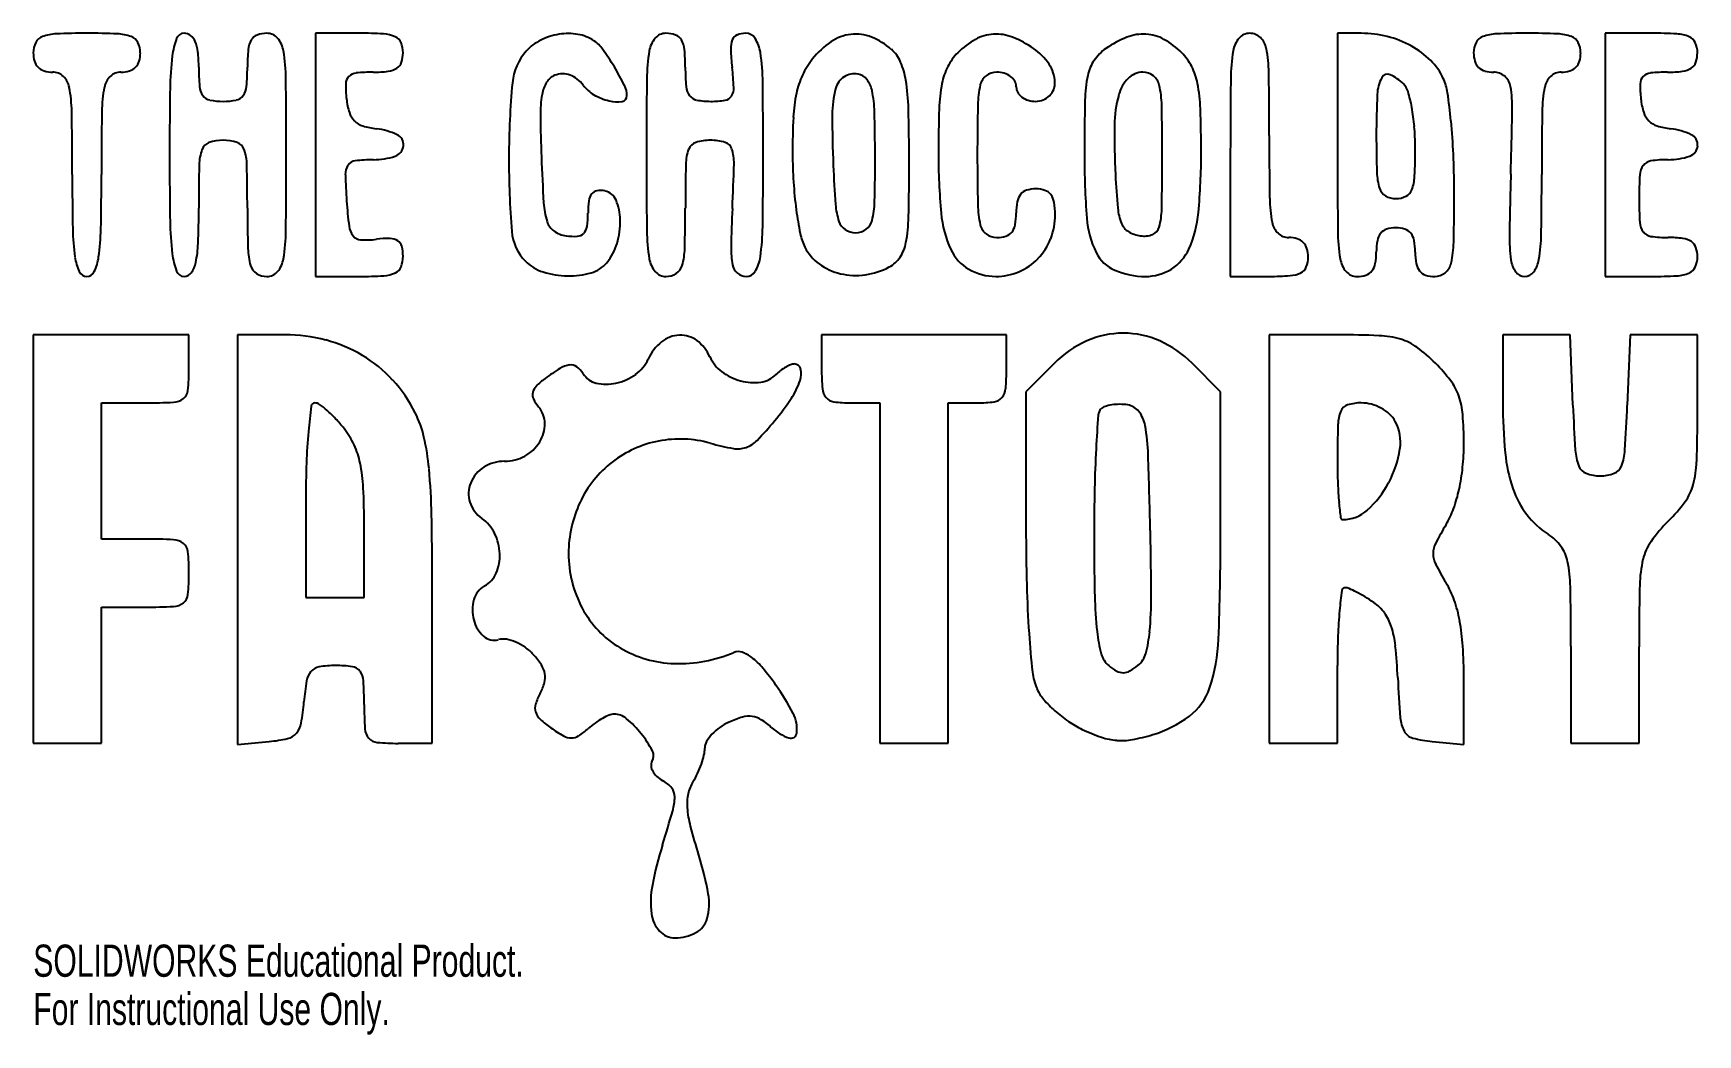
# Model space of a CAD drawing. Header units: millimetres. Extents: x 2636 to 2886, y 2712 to 2863.
import ezdxf

# ---------------------------------------------------------------- set-up
doc = ezdxf.new("R2010")
doc.units = ezdxf.units.MM
doc.styles.add('SLDTEXTSTYLE0', font='TXT', dxfattribs={"width": 0.7})

msp = doc.modelspace()

# ---------------------------------------------------------------- linework, layer by layer
at = {"color": 7, "linetype": 'Continuous', "lineweight": 25}
for p, q in [((2684.87, 2862.52), (2678.29, 2862.52)), ((2678.29, 2862.52), (2678.29, 2825.97)), ((2831.8, 2862.52), (2831.8, 2844.25)), ((2835.39, 2862.52), (2831.8, 2862.52)), ((2878.95, 2862.52), (2872.01, 2862.52)), ((2872.01, 2862.52), (2872.01, 2825.97)), ((2815.72, 2844.25), (2815.72, 2825.97)), ((2678.29, 2825.97), (2684.87, 2825.97)), ((2815.72, 2825.97), (2821.57, 2825.97)), ((2872.01, 2825.97), (2878.95, 2825.97)), ((2659.28, 2817.2), (2635.89, 2817.2)), ((2635.89, 2817.2), (2635.89, 2755.8)), ((2659.28, 2812.08), (2659.28, 2817.2)), ((2673.69, 2817.2), (2666.59, 2817.2)), ((2666.59, 2817.2), (2666.59, 2755.61)), ((2754.31, 2817.2), (2754.31, 2812.08)), ((2782.09, 2817.2), (2754.31, 2817.2)), ((2782.09, 2812.08), (2782.09, 2817.2)), ((2831.91, 2817.2), (2821.57, 2817.2)), ((2821.57, 2817.2), (2821.57, 2755.8)), ((2866.76, 2817.2), (2856.66, 2817.2)), ((2856.66, 2817.2), (2856.66, 2807.04)), ((2867.19, 2806.6), (2866.76, 2817.2)), ((2875.79, 2817.2), (2875.36, 2806.6)), ((2885.9, 2817.2), (2875.79, 2817.2)), ((2885.9, 2805.39), (2885.9, 2817.2)), ((2789.29, 2812.93), (2785.02, 2808.65)), ((2814.26, 2808.65), (2809.98, 2812.93)), ((2785.02, 2808.65), (2785.02, 2788.14)), ((2814.26, 2787.29), (2814.26, 2808.65)), ((2646.12, 2806.97), (2652.7, 2806.97)), ((2646.12, 2786.5), (2646.12, 2806.97)), ((2758.7, 2806.97), (2763.09, 2806.97)), ((2763.09, 2806.97), (2763.09, 2755.8)), ((2773.32, 2806.97), (2777.71, 2806.97)), ((2773.32, 2755.8), (2773.32, 2806.97)), ((2676.83, 2792.35), (2676.83, 2777.73)), ((2685.6, 2777.73), (2685.6, 2788.49)), ((2652.7, 2786.5), (2646.12, 2786.5)), ((2695.83, 2755.8), (2695.83, 2778.09)), ((2646.12, 2776.26), (2652.7, 2776.26)), ((2646.12, 2755.8), (2646.12, 2776.26)), ((2676.83, 2777.73), (2685.6, 2777.73)), ((2866.89, 2770.38), (2866.89, 2755.8)), ((2877.12, 2755.8), (2877.12, 2770.3)), ((2831.8, 2755.8), (2831.8, 2767.49)), ((2850.81, 2755.61), (2850.8, 2765.57)), ((2635.89, 2755.8), (2646.12, 2755.8)), ((2666.59, 2755.61), (2671.34, 2756.07)), ((2690.72, 2755.8), (2695.83, 2755.8)), ((2763.09, 2755.8), (2773.32, 2755.8)), ((2821.57, 2755.8), (2831.8, 2755.8)), ((2846.06, 2756.07), (2850.81, 2755.61)), ((2866.89, 2755.8), (2877.12, 2755.8))]:
    msp.add_line(p, q, dxfattribs=at)
for centre, radius, start, end in [((2639.28, 2859.6), 3.39, 152.979, 180), ((2637.88, 2860.31), 1.82, 109.9831, 152.9789), ((2639.61, 2855.57), 6.87, 92.2441, 109.9831), ((2643.93, 2745.28), 117.25, 90, 92.2441), ((2643.93, 2745.28), 117.25, 87.7559, 90), ((2648.25, 2855.57), 6.87, 70.0169, 87.7559), ((2649.98, 2860.31), 1.82, 27.0211, 70.0169), ((2648.58, 2859.6), 3.39, 360, 27.021), ((2668.03, 2857.76), 11.34, 159.5369, 173.1573), ((2658.55, 2861.3), 1.23, 90, 159.5369), ((2658.55, 2860.91), 1.61, 52.6802, 90), ((2658.19, 2860.43), 2.21, 23.1986, 52.6802), ((2655.33, 2859.21), 5.32, 5.8453, 23.1986), ((2671.72, 2859.75), 3.56, 150.2551, 174.8411), ((2670.09, 2860.68), 1.68, 110.0584, 150.2551), ((2670.98, 2858.25), 4.27, 90, 110.0583), ((2670.98, 2860.39), 2.13, 40.6946, 90), ((2669.66, 2859.26), 3.86, 9.0902, 40.6946), ((2684.87, 2797.59), 64.94, 86.7998, 89.9999), ((2688.21, 2857.39), 5.04, 66.0375, 86.7998), ((2689.57, 2860.43), 1.71, 23.4294, 66.0375), ((2687.64, 2859.6), 3.81, 360, 23.4294), ((2715.41, 2854.91), 7.36, 116.5361, 137.8553), ((2716.29, 2853.14), 9.34, 98.7052, 116.536), ((2716.23, 2853.53), 8.95, 80.4725, 98.7051), ((2716.7, 2856.31), 6.13, 56.2683, 80.4725), ((2717.2, 2857.06), 5.22, 35.677, 56.2683), ((2732.24, 2859.26), 3.86, 139.3054, 170.9098), ((2730.92, 2860.39), 2.13, 90, 139.3054), ((2730.92, 2858.25), 4.27, 69.9417, 90), ((2731.81, 2860.68), 1.68, 29.7449, 69.9416), ((2730.18, 2859.75), 3.56, 5.1589, 29.7449), ((2744.13, 2860.25), 3.47, 158.3315, 182.35), ((2742.14, 2861.04), 1.33, 112.9815, 158.3314), ((2742.91, 2859.22), 3.3, 90, 112.9817), ((2742.91, 2860.83), 1.69, 32.525, 89.9999), ((2739.8, 2858.85), 5.37, 8.1907, 32.5249), ((2762.55, 2851.13), 12.2, 124.1348, 141.8114), ((2759.54, 2855.56), 6.85, 96.8987, 124.1349), ((2759.48, 2856.06), 6.34, 68.3781, 96.8987), ((2758.19, 2852.8), 9.84, 47.8552, 68.3781), ((2783.28, 2851.1), 12.02, 119.0755, 135), ((2780.5, 2856.1), 6.3, 93.2621, 119.0755), ((2780.53, 2855.6), 6.8, 68.6112, 93.2622), ((2777.53, 2847.93), 15.03, 54.9915, 68.6112), ((2805.66, 2847.93), 15.03, 111.3888, 125.0085), ((2802.66, 2855.6), 6.8, 86.7378, 111.3888), ((2802.69, 2856.1), 6.3, 60.9245, 86.7379), ((2799.91, 2851.1), 12.02, 45, 60.9245), ((2819.96, 2859.26), 3.86, 139.3054, 170.9098), ((2818.64, 2860.39), 2.13, 90, 139.3054), ((2818.64, 2860.21), 2.31, 46.1794, 90), ((2818.11, 2859.66), 3.07, 10.7843, 46.1794), ((2835.39, 2846.58), 15.94, 75.8278, 90), ((2835.58, 2847.36), 15.14, 61.1002, 75.8278), ((2836.45, 2848.92), 13.36, 45.3893, 61.1001), ((2855.66, 2859.6), 3.39, 152.979, 180), ((2854.26, 2860.31), 1.82, 109.9831, 152.9789), ((2855.99, 2855.57), 6.87, 92.2441, 109.9831), ((2860.31, 2745.28), 117.25, 90, 92.2441), ((2860.31, 2745.28), 117.25, 87.7559, 90), ((2864.63, 2855.57), 6.87, 70.0169, 87.7559), ((2866.36, 2860.31), 1.82, 27.0211, 70.0169), ((2864.96, 2859.6), 3.39, 360, 27.021), ((2878.95, 2786.16), 76.37, 87.0983, 90), ((2882.54, 2856.96), 5.47, 67.1664, 87.0982), ((2883.99, 2860.41), 1.73, 24.3165, 67.1663), ((2882.2, 2859.6), 3.7, 0, 24.3166), ((2640.38, 2859.6), 4.49, 180, 196.5307), ((2638.15, 2858.94), 2.17, 196.5308, 253.4692), ((2649.71, 2858.94), 2.17, 286.5308, 343.4692), ((2647.49, 2859.6), 4.49, 343.4693, 360), ((2703.9, 2853.46), 47.47, 173.1572, 179.1137), ((2637.72, 2857.41), 23.03, 360, 5.8454), ((2697.72, 2857.41), 29.66, 174.8411, 180), ((2645.07, 2855.33), 28.77, 0.6478, 9.0903), ((2689.58, 2858.72), 1.72, 303.1134, 341.2435), ((2686.99, 2859.6), 4.45, 341.2434, 360), ((2716.02, 2854.36), 8.18, 137.8554, 174.8705), ((2690.23, 2837.69), 38.43, 30.9514, 35.677), ((2756.83, 2855.33), 28.77, 170.9097, 179.3522), ((2704.18, 2857.41), 29.66, 360, 5.1589), ((2776.67, 2861.58), 36.04, 182.35, 186.6588), ((2710.97, 2854.7), 34.51, 0.7247, 8.1907), ((2762.94, 2850.82), 12.7, 141.8114, 154.8258), ((2761.01, 2855.92), 5.65, 23.658, 47.8554), ((2756.01, 2853.73), 11.1, 9.0629, 23.6579), ((2780.55, 2853.83), 8.16, 135, 153.1257), ((2780.87, 2852.7), 9.21, 34.2457, 54.9916), ((2800.42, 2854.93), 6.25, 145.7516, 168.4185), ((2801.07, 2854.49), 7.03, 125.0084, 145.7516), ((2802.64, 2853.83), 8.16, 26.8743, 45), ((2844.55, 2855.33), 28.77, 170.9097, 179.3522), ((2800.59, 2856.33), 20.91, 0.8239, 10.7843), ((2839.41, 2851.93), 9.13, 24.4955, 45.3893), ((2856.79, 2859.6), 4.52, 179.9999, 196.5997), ((2854.48, 2858.91), 2.11, 196.5996, 225.907), ((2866.09, 2858.94), 2.17, 286.5308, 343.4692), ((2863.87, 2859.6), 4.49, 343.4693, 360), ((2884.03, 2858.72), 1.72, 303.1134, 341.2435), ((2881.44, 2859.6), 4.45, 341.2434, 360), ((2638.81, 2861.16), 4.49, 253.4693, 270), ((2638.81, 2854.37), 2.31, 46.1794, 90), ((2638.29, 2853.82), 3.07, 10.7843, 46.1794), ((2649.58, 2853.82), 3.07, 133.8206, 169.2157), ((2649.05, 2854.37), 2.31, 90, 133.8206), ((2649.05, 2861.16), 4.49, 270, 286.5307), ((2694.31, 2857.41), 33.56, 180.0001, 184.9121), ((2634.49, 2857.41), 33.56, 355.0879, 359.9999), ((1665.29, 2844.25), 1008.61, 359.99997, 0.64787), ((2684.39, 2854.92), 1.56, 135, 179.0841), ((2684.58, 2854.72), 1.83, 95.6925, 135), ((2686.96, 2830.85), 25.83, 90.0001, 95.6925), ((2686.96, 2875.94), 19.27, 270, 276.7265), ((2688.87, 2859.82), 3.03, 276.7265, 303.1134), ((2715.16, 2853.84), 2.53, 110.9936, 148.3848), ((2715.42, 2853.18), 3.24, 90.5351, 110.9936), ((2715.42, 2853.04), 3.38, 70.7234, 90.5351), ((2715.3, 2852.7), 3.74, 51.9916, 70.7234), ((2714.72, 2851.95), 4.69, 36.175, 51.9917), ((2688.11, 2836.42), 40.9, 26.5374, 30.9514), ((3736.61, 2844.25), 1008.61, 179.35213, 180.00003), ((2767.95, 2857.41), 34.11, 180, 184.8928), ((2697.48, 2852.34), 43.69, 2.668, 6.6588), ((2762.66, 2850.95), 12.39, 154.8258, 168.0821), ((2759.45, 2853.37), 3.14, 123.8274, 164.8588), ((2759.26, 2853.65), 2.8, 79.0993, 123.8274), ((2759.38, 2854.24), 2.19, 37.5354, 79.0992), ((2757.8, 2853.03), 4.19, 11.8928, 37.5354), ((2781.97, 2853.11), 9.75, 153.1258, 168.9878), ((2780.54, 2854.2), 2.45, 127.5662, 166.7595), ((2780.63, 2854.08), 2.59, 90, 127.5663), ((2780.63, 2852.72), 3.95, 73.4556, 90), ((2780.9, 2853.63), 3, 53.1302, 73.4557), ((2781.29, 2854.16), 2.35, 29.8022, 53.1301), ((2784.2, 2854.97), 5.18, 2.3408, 34.2458), ((2814.85, 2851.97), 20.98, 168.4185, 178.683), ((2804.41, 2851.78), 5.66, 135.7059, 164.9972), ((2802.59, 2853.55), 3.12, 90, 135.7058), ((2802.59, 2854.17), 2.51, 51.4782, 90), ((2802.59, 2854.16), 2.51, 13.0159, 51.4782), ((2801.22, 2853.11), 9.75, 11.0122, 26.8742), ((3824.33, 2844.25), 1008.61, 179.35213, 180.00003), ((2164.04, 2847.17), 657.53, 359.99996, 0.82387), ((2843.67, 2853.09), 5.89, 152.1524, 177.4439), ((2839.34, 2855.38), 0.988, 66.5737, 152.1525), ((2837.14, 2850.32), 6.5, 45, 66.5737), ((2840.48, 2852.42), 7.95, 8.3484, 24.4955), ((2854.54, 2858.97), 2.19, 225.907, 254.5443), ((2855.29, 2861.68), 5.01, 254.5442, 270), ((2855.29, 2854.14), 2.53, 49.1894, 90), ((2855.23, 2854.07), 2.62, 9.4605, 49.1893), ((2865.96, 2853.82), 3.07, 133.8206, 169.2157), ((2865.43, 2854.37), 2.31, 90, 133.8206), ((2865.43, 2861.16), 4.49, 270, 286.5307), ((2878.84, 2854.92), 1.56, 135, 179.0841), ((2879.03, 2854.72), 1.83, 95.6925, 135), ((2881.41, 2830.85), 25.83, 90.0001, 95.6925), ((2881.41, 2875.94), 19.27, 270, 276.7265), ((2883.31, 2859.82), 3.03, 276.7265, 303.1134), ((2620.76, 2850.48), 20.91, 0.8239, 10.7843), ((2667.1, 2850.48), 20.91, 169.2157, 179.1761), ((3299.14, 2844.25), 642.78, 179.11375, 180), ((2663.61, 2854.77), 2.76, 184.9121, 215.5376), ((2662.75, 2854.15), 1.69, 215.5378, 258.3752), ((2666.05, 2854.15), 1.69, 281.6248, 324.4622), ((2665.19, 2854.77), 2.76, 324.4624, 355.0879), ((2700.38, 2854.66), 17.55, 179.0841, 186.5638), ((2837.97, 2843.41), 130.63, 174.8705, 179.7784), ((2730.75, 2850.28), 18.68, 170.5872, 180.5046), ((2717.33, 2852.51), 5.08, 148.3849, 170.5872), ((2722.64, 2857.75), 5.13, 216.1749, 240.3376), ((2724.52, 2861.05), 8.93, 240.3375, 256.2888), ((2724.23, 2853.12), 0.845, 278.142, 0), ((2721.54, 2853.12), 3.54, 360, 26.5375), ((2736.6, 2854.72), 2.64, 184.8927, 216.7062), ((2735.86, 2854.17), 1.72, 216.7062, 259.5593), ((2739.62, 2853.82), 1.38, 278.943, 327.8383), ((2738.91, 2854.27), 2.22, 327.8383, 2.6679), ((1884.46, 2844.25), 861.08, 0.00002, 0.72469), ((2772.72, 2848.83), 22.68, 168.0821, 177.2829), ((2770.85, 2850.28), 14.94, 164.8589, 180.0021), ((2744.53, 2850.24), 17.74, 1.5316, 11.8928), ((2734.85, 2850.35), 32.53, 1.4575, 9.0629), ((2796.06, 2850.37), 24.1, 168.9879, 178.0554), ((2792.11, 2851.47), 14.33, 166.7595, 178.8807), ((2781.86, 2854.48), 1.69, 0, 29.8023), ((2785.25, 2854.48), 1.69, 180, 209.8023), ((2785.82, 2854.81), 2.35, 209.8022, 233.1301), ((2786.48, 2855.28), 2.99, 270, 314.4033), ((2786.68, 2855.07), 2.7, 314.4034, 2.3408), ((2816.71, 2848.48), 18.39, 164.9972, 179.301), ((2790.65, 2851.4), 14.77, 1.1153, 13.0159), ((2787.13, 2850.37), 24.1, 1.9446, 11.0121), ((2976.31, 2847.17), 138.66, 177.4438, 180), ((2839.84, 2853.02), 2.68, 16.1366, 44.9999), ((2818.87, 2846.95), 24.52, 10.4599, 16.1366), ((2761.72, 2840.86), 87.56, 5.5676, 8.3484), ((2838.85, 2851.35), 19.23, 359.0337, 9.4605), ((2883.48, 2850.48), 20.91, 169.2157, 179.1761), ((2894.83, 2854.66), 17.55, 179.0841, 186.5638), ((1984.21, 2841.32), 657.53, 359.99996, 0.82387), ((3303.65, 2841.32), 657.53, 179.17613, 180.00004), ((2664.4, 2862.17), 9.88, 258.3752, 269.9999), ((2664.4, 2862.17), 9.88, 270.0001, 281.6248), ((2693.91, 2853.92), 11.04, 186.5637, 197.3112), ((2686.32, 2851.55), 3.09, 197.3113, 252.6887), ((2723.62, 2857.35), 5.12, 256.2887, 278.142), ((2737.66, 2863.94), 11.65, 259.5592, 270), ((2737.66, 2866.27), 13.98, 269.9999, 278.9429), ((2519.86, 2844.23), 242.49, 0, 1.5316), ((2459.4, 2843.34), 308.07, 360, 1.4576), ((2966.79, 2844.57), 194.93, 178.0554, 180), ((3161.96, 2844.25), 384.25, 178.8807, 180), ((2786.21, 2855.33), 3, 233.1302, 253.4557), ((2786.48, 2856.24), 3.95, 253.4556, 270), ((3144.56, 2844.39), 350.77, 178.6831, 180), ((2417.95, 2844.15), 387.54, 359.9999, 1.1154), ((2616.4, 2844.57), 194.93, 360, 1.9446), ((2814.1, 2846.07), 29.37, 4.7645, 10.4599), ((2114.95, 2863.56), 743.23, 358.28565, 359.0337), ((3520.03, 2841.32), 657.53, 179.17613, 180.00004), ((2888.36, 2853.92), 11.04, 186.5637, 197.3112), ((2880.77, 2851.55), 3.09, 197.3113, 252.6887), ((2688.69, 2859.14), 11.04, 252.6888, 263.4363), ((2686.31, 2838.45), 9.78, 64.3661, 83.4363), ((2927.7, 2852.02), 215.63, 180.5046, 182.156), ((2860.85, 2844.65), 110.9, 177.283, 180.1187), ((2932.52, 2850.29), 176.61, 180.0021, 182.482), ((2915.53, 2847.28), 117.22, 179.301, 182.9411), ((2806.23, 2845.42), 37.26, 0, 4.7645), ((2752.59, 2839.97), 96.74, 2.5875, 5.5677), ((2883.14, 2859.14), 11.04, 252.6888, 263.4363), ((2880.77, 2838.58), 9.65, 64.2365, 83.4362), ((2662.84, 2844.48), 1.7, 109.0014, 160.3463), ((2664.4, 2839.96), 6.49, 70.9986, 109.0014), ((2665.96, 2844.48), 1.7, 19.6537, 70.9986), ((2689.67, 2845.77), 1.82, 288.3381, 354.4829), ((2689.82, 2845.76), 1.68, 354.483, 64.3661), ((2735.92, 2844.51), 1.67, 107.46, 159.7527), ((2737.62, 2839.09), 7.35, 90.0001, 107.46), ((2737.62, 2838.64), 7.8, 73.4643, 90), ((2739.41, 2844.67), 1.51, 17.8135, 73.4643), ((3479.09, 2847.17), 657.53, 179.99996, 180.82387), ((3025.19, 2847.17), 187.54, 180, 181.6991), ((2884.15, 2845.74), 1.79, 288.7948, 355.51), ((2884.22, 2845.74), 1.71, 355.5099, 64.2366), ((3299.14, 2844.25), 642.78, 180, 180.88625), ((2668.1, 2842.6), 7.29, 160.3462, 178.7168), ((2660.7, 2842.6), 7.29, 1.2832, 19.6538), ((1665.29, 2844.25), 1008.61, 359.35213, 0.00003), ((2684.43, 2841.87), 1.5, 96.8872, 147.0948), ((2686.98, 2820.74), 22.77, 90, 96.8872), ((2686.98, 2853.9), 10.38, 270, 288.3381), ((2841.88, 2843.39), 134.54, 179.7783, 184.5433), ((2995.37, 2854.56), 283.35, 182.1561, 183.5465), ((3736.61, 2844.25), 1008.61, 179.99997, 180.64787), ((2740.86, 2842.68), 6.95, 159.7527, 178.743), ((2734.6, 2843.12), 6.56, 358.425, 17.8136), ((1921.12, 2844.25), 824.42, 359.25284, 359.99998), ((2817.1, 2844.56), 67.15, 180.1187, 183.748), ((2435.86, 2844.23), 326.5, 358.7704, 360), ((2351.17, 2843.34), 416.3, 358.8369, 0), ((2873, 2844.57), 101.14, 180, 185.1619), ((3161.96, 2844.25), 384.25, 180, 181.1193), ((2922.14, 2844.39), 128.35, 180, 184.3249), ((2296.36, 2844.15), 509.13, 359.0936, 360), ((2712.33, 2844.57), 99.01, 354.7908, 360), ((3840.42, 2844.25), 1008.61, 179.99997, 180.64787), ((2738.13, 2845.42), 105.37, 357.6081, 0), ((2732.56, 2839.06), 116.79, 360, 2.5876), ((2879.15, 2841.63), 1.73, 97.7791, 143.1301), ((2881.51, 2824.34), 19.18, 90, 97.7792), ((2881.51, 2853.49), 9.97, 270, 288.7948), ((3067.6, 2841.32), 425.86, 180, 181.1095), ((2220.27, 2841.32), 425.86, 358.8905, 0), ((2953.59, 2836.21), 292.85, 178.7168, 180), ((2375.2, 2836.21), 292.85, 360, 1.2832), ((2685.28, 2841.31), 2.52, 147.0947, 181.3666), ((2764.5, 2843.2), 81.75, 181.3665, 184.1383), ((3035.87, 2836.21), 302.02, 178.743, 180), ((2402.33, 2852.26), 338.96, 357.2849, 358.4251), ((2955.68, 2851.29), 199.8, 182.4821, 184.1594), ((2927.07, 2847.87), 128.79, 182.9411, 185.1867), ((2846.76, 2841.88), 9.03, 181.699, 197.1027), ((2836.93, 2841.29), 6.48, 339.3256, 357.608), ((3445.88, 2823.72), 588.29, 178.28559, 179.16702), ((2320.81, 2841.32), 541.69, 359.0571, 360), ((2933.77, 2837.67), 56.65, 176.392, 180), ((2879.89, 2841.07), 2.66, 143.1301, 176.392), ((2721.52, 2837.05), 2.19, 142.4966, 172.4348), ((2720.75, 2837.65), 1.21, 98.4189, 142.4965), ((2721.08, 2835.41), 3.48, 78.2967, 98.4189), ((2721.32, 2836.56), 2.3, 23.0315, 78.2967), ((2813.23, 2844.3), 63.27, 183.748, 187.5429), ((2786.14, 2836.76), 2.47, 141.3402, 169.7126), ((2785.67, 2837.15), 1.86, 107.3343, 141.3401), ((2786.48, 2834.54), 4.59, 90, 107.3343), ((2786.48, 2834.56), 4.57, 72.2792, 90), ((2787.32, 2837.2), 1.8, 36.8227, 72.2793), ((2786.66, 2836.7), 2.62, 8.9482, 36.8225), ((2840.03, 2839.81), 1.99, 197.1028, 239.3631), ((2840.57, 2840.73), 3.06, 239.363, 270), ((2840.57, 2841.14), 3.47, 270.0001, 296.2963), ((2841.32, 2839.64), 1.79, 296.2963, 339.3255), ((2409.95, 2839.06), 439.4, 358.9636, 360), ((2504.52, 2836.21), 156.23, 358.0623, 0), ((2897.72, 2836.21), 229.66, 180, 181.5087), ((2752.99, 2842.37), 70.22, 184.1383, 187.2312), ((2724.39, 2837.77), 11.85, 183.5466, 197.4565), ((2733.35, 2835.48), 14.12, 172.4347, 180), ((2715.96, 2834.29), 8.12, 1.3778, 23.0315), ((2504.18, 2836.21), 229.66, 358.4913, 360), ((2960.64, 2825.78), 219.98, 177.285, 178.8077), ((2805, 2843.21), 54.97, 187.5429, 191.3126), ((2766.93, 2837.57), 10.55, 184.1594, 198.4264), ((2749.44, 2837.5), 12.85, 345.9406, 358.7704), ((2792.11, 2837.02), 14.33, 181.1193, 193.2405), ((2793.24, 2835.48), 9.68, 169.7127, 180), ((2777.27, 2835.23), 12.13, 360, 8.9482), ((2806.83, 2836.96), 8.05, 185.1867, 202.1543), ((2794.48, 2836.27), 10.94, 344.7449, 359.0936), ((2793.81, 2837.14), 17.19, 335.7616, 354.7908), ((2842.54, 2838.02), 20.91, 180.8239, 190.7843), ((2933.77, 2837.67), 56.65, 180, 183.608), ((2676.07, 2833.74), 34.26, 181.1094, 188.1301), ((2611.79, 2833.74), 34.26, 351.8699, 358.8906), ((2703.9, 2835.04), 47.47, 180.8863, 186.8428), ((2686.28, 2833.91), 2.97, 187.2312, 217.8936), ((2715.68, 2835.03), 2.72, 197.4565, 234.8367), ((2717.28, 2833.72), 1.82, 315.9185, 352.2722), ((2704.29, 2835.48), 14.93, 352.2722, 0), ((2712.74, 2834.21), 11.34, 343.251, 1.3777), ((2709.25, 2833.97), 36.22, 352.0318, 359.2528), ((2759.13, 2834.97), 2.33, 198.4265, 237.0594), ((2759.43, 2835.43), 2.88, 237.0593, 270), ((2759.43, 2835.24), 2.69, 270, 305.8425), ((2759.65, 2834.94), 2.32, 305.8426, 345.9406), ((2744.03, 2835.37), 23.36, 349.3577, 358.837), ((2788.7, 2836.96), 16.5, 185.1619, 204.8856), ((2780.54, 2834.3), 2.45, 193.2405, 232.4338), ((2780.97, 2834.19), 2.47, 321.3402, 349.7126), ((2773.87, 2835.48), 9.68, 349.7127, 360), ((2779.45, 2835.23), 9.95, 338.8811, 360), ((2808.04, 2835.76), 13.92, 184.3249, 206.4664), ((2801.7, 2834.86), 2.5, 202.1543, 239.15), ((2803.47, 2833.82), 1.63, 291.0036, 344.7449), ((2825.02, 2834.68), 3.07, 190.7843, 226.1794), ((2839.76, 2831.3), 1.86, 107.3343, 141.3401), ((2840.57, 2828.69), 4.59, 72.6657, 107.3343), ((2841.39, 2831.3), 1.86, 38.6599, 72.6657), ((2879.89, 2834.27), 2.66, 183.608, 216.8699), ((2644.27, 2831.48), 16.39, 347.9053, 358.0624), ((2645.07, 2833.17), 28.77, 350.9097, 359.3522), ((2685.15, 2833.03), 1.54, 217.8936, 266.8876), ((2685.82, 2845.29), 13.83, 266.8877, 276.6695), ((2689.42, 2814.54), 17.14, 89.6911, 96.6694), ((2689.5, 2829.52), 2.15, 57.5288, 89.6911), ((2689.9, 2830.16), 1.39, 14.5241, 57.5288), ((2685.42, 2829), 6.02, 0, 14.5241), ((2714.86, 2833.3), 7.11, 184.5432, 225), ((2716.52, 2836.23), 4.19, 234.8367, 261.9168), ((2717.14, 2840.59), 8.59, 261.9167, 273.3106), ((2717.56, 2833.45), 1.44, 273.3106, 315.9185), ((2715.67, 2833.33), 8.28, 320.3098, 343.2509), ((2756.83, 2833.17), 28.77, 180.6478, 189.0903), ((2759.11, 2834.03), 8.17, 191.3127, 206.7194), ((2761.2, 2832.14), 5.89, 326.3084, 349.3577), ((2780.63, 2834.41), 2.59, 232.4337, 270), ((2780.63, 2836.41), 4.59, 270, 287.3343), ((2781.44, 2833.81), 1.86, 287.3343, 321.3401), ((2780.36, 2834.87), 8.97, 316.0623, 338.8811), ((2802.87, 2836.83), 4.79, 239.1499, 261.9167), ((2802.72, 2835.76), 3.72, 261.9168, 291.0036), ((2824.49, 2834.13), 2.31, 226.1794, 270), ((2824.49, 2827.33), 4.49, 73.4693, 90), ((2825.15, 2829.56), 2.17, 16.5308, 73.4692), ((2860.63, 2833.17), 28.77, 180.6478, 189.0903), ((2847.33, 2829.63), 9.68, 169.7127, 180), ((2840.24, 2830.92), 2.47, 141.3402, 169.7126), ((2840.91, 2830.92), 2.47, 10.2874, 38.6598), ((2833.81, 2829.63), 9.68, 0, 10.2873), ((2833.57, 2831.4), 15.71, 347.4075, 358.9636), ((2883.06, 2831.9), 25.42, 179.167, 187.7858), ((2836.21, 2832.84), 26.23, 350.5395, 359.0571), ((2879.15, 2833.71), 1.73, 216.8699, 262.2209), ((2881.51, 2851), 19.18, 262.2208, 270), ((2881.51, 2813.9), 17.92, 82.9656, 90), ((2883.34, 2828.75), 2.96, 56.3099, 82.9655), ((2884.02, 2829.77), 1.73, 18.5707, 56.3099), ((2650.03, 2830.02), 7.96, 188.1301, 204.7232), ((2637.83, 2830.02), 7.96, 335.2768, 351.8699), ((2668.03, 2830.74), 11.34, 186.8427, 200.4631), ((2656.33, 2828.9), 4.06, 324.2966, 347.9052), ((2678.37, 2830.43), 10.24, 181.5088, 195.9454), ((2669.66, 2829.23), 3.86, 319.3054, 350.9098), ((2687.12, 2829), 4.33, 338.4533, 360), ((2714.48, 2832.93), 6.59, 225, 252.3546), ((2718.4, 2831.06), 4.73, 285.9466, 320.3099), ((2732.24, 2829.23), 3.86, 189.0902, 220.6946), ((2723.53, 2830.43), 10.24, 344.0546, 358.4912), ((2752.73, 2830.11), 12.02, 178.8077, 191.451), ((2739.24, 2829.77), 5.95, 329.5412, 352.0318), ((2758.05, 2833.5), 6.98, 206.7195, 234.0634), ((2762.35, 2831.37), 4.51, 298.155, 326.3084), ((2779.76, 2832.81), 6.64, 204.8857, 239.8504), ((2780.58, 2834.67), 8.68, 292.8046, 316.0624), ((2800.57, 2832.04), 5.58, 206.4663, 246.7354), ((2803.24, 2832.9), 6.85, 301.9745, 335.7617), ((2823.38, 2828.9), 4.04, 338.302, 359.9999), ((2822.93, 2828.9), 4.49, 0, 16.5307), ((2836.04, 2829.23), 3.86, 189.0902, 220.6946), ((2827.97, 2829.63), 9.68, 349.7127, 360), ((2853.18, 2829.63), 9.68, 180, 190.2873), ((2861.84, 2829), 4, 187.7857, 215.8989), ((2857.69, 2829.26), 4.45, 324.3333, 350.5395), ((2882.2, 2828.9), 3.7, 335.6834, 360), ((2881.42, 2828.9), 4.48, 360, 18.5707), ((2643.93, 2827.21), 1.24, 204.7233, 335.2767), ((2658.55, 2827.2), 1.23, 200.4631, 270), ((2658.55, 2827.3), 1.32, 270, 324.2966), ((2670.53, 2828.19), 2.09, 195.9454, 237.581), ((2670.98, 2828.89), 2.92, 237.581, 270.0001), ((2670.98, 2828.1), 2.13, 270, 319.3054), ((2684.87, 2892.97), 67, 270.0001, 273.144), ((2688.28, 2830.87), 4.8, 273.144, 294.7189), ((2689.59, 2828.03), 1.67, 294.7189, 338.4533), ((2716.39, 2838.93), 12.89, 252.3546, 268.9097), ((2716.38, 2838.15), 12.1, 268.9096, 285.9466), ((2730.92, 2828.1), 2.13, 220.6946, 270), ((2730.92, 2828.89), 2.92, 269.9999, 302.419), ((2731.37, 2828.19), 2.09, 302.419, 344.0546), ((2743.19, 2828.18), 2.29, 191.451, 228.5572), ((2742.98, 2827.94), 1.97, 228.5572, 270.0737), ((2742.98, 2827.57), 1.6, 270.0738, 329.5412), ((2759.18, 2835.06), 8.91, 234.0635, 256.8334), ((2759.45, 2836.24), 10.12, 256.8334, 278.0427), ((2759.35, 2836.97), 10.86, 278.0426, 298.155), ((2780.49, 2834.07), 8.09, 239.8504, 270), ((2780.49, 2834.88), 8.91, 270, 292.8047), ((2802.96, 2837.6), 11.63, 246.7354, 270), ((2802.96, 2833.34), 7.37, 270, 301.9744), ((2821.57, 2871.23), 45.25, 270, 273.9847), ((2824.42, 2830.33), 4.25, 273.9846, 296.5651), ((2825.57, 2828.02), 1.68, 296.5651, 338.302), ((2834.73, 2828.1), 2.13, 220.6946, 270), ((2834.73, 2830.56), 4.59, 270, 287.3343), ((2835.54, 2827.96), 1.86, 287.3343, 321.3401), ((2835.06, 2828.34), 2.47, 321.3402, 349.7126), ((2846.09, 2828.34), 2.47, 190.2874, 218.6598), ((2845.61, 2827.96), 1.86, 218.6599, 252.6657), ((2846.42, 2830.56), 4.59, 252.6657, 270), ((2846.42, 2828.49), 2.52, 270, 309.0482), ((2846.38, 2828.54), 2.58, 309.0481, 347.4075), ((2859.94, 2827.63), 1.66, 215.8989, 270.069), ((2859.94, 2827.64), 1.67, 270.069, 324.3334), ((2878.95, 2902.34), 76.37, 270, 272.9017), ((2882.54, 2831.53), 5.47, 272.9018, 292.8336), ((2883.99, 2828.09), 1.73, 292.8337, 335.6835), ((2673.69, 2792.87), 24.33, 75.387, 90), ((2674.52, 2796.06), 21.04, 59.0924, 75.3871), ((2734.8, 2810.57), 7.18, 129.2513, 155.5045), ((2733.13, 2812.61), 4.54, 92.2614, 129.2513), ((2733.11, 2812.99), 4.16, 53.2196, 92.2613), ((2731.98, 2811.48), 6.04, 23.6882, 53.2196), ((2800.77, 2801.45), 16.24, 114.0802, 135), ((2799.64, 2803.98), 13.46, 90, 114.0802), ((2799.64, 2803.98), 13.46, 65.9198, 90), ((2798.5, 2801.45), 16.24, 45, 65.9198), ((2831.91, 2673.79), 143.41, 87.5391, 90), ((2837.49, 2803.44), 13.64, 73.7059, 87.5391), ((2839.13, 2809.07), 7.77, 53.5306, 73.706), ((2674.83, 2796.59), 20.42, 42.5299, 59.0925), ((2723.02, 2815.93), 5.76, 305.7079, 335.5046), ((2742.69, 2816.18), 5.64, 203.6882, 233.0505), ((2829.08, 2795.47), 24.68, 45, 53.5306), ((2625.54, 2812.08), 33.74, 354.5067, 0), ((2720.84, 2799.99), 13.34, 127.1231, 134.8329), ((2730.9, 2786.7), 30, 121.9839, 127.1231), ((2716.9, 2809.13), 3.56, 97.3166, 121.984), ((2716.64, 2811.14), 1.53, 54.4253, 97.3167), ((2715.44, 2809.47), 3.59, 31.7174, 54.4252), ((2721.18, 2813.01), 3.15, 211.7175, 256.7877), ((2721.65, 2817.85), 8.12, 282.6523, 305.708), ((2744.33, 2818.36), 8.37, 233.0506, 254.9062), ((2744.62, 2814.08), 4.03, 277.9615, 315), ((2752.38, 2806.31), 6.96, 127.407, 135), ((2752.47, 2806.2), 7.09, 119.9214, 127.407), ((2751.88, 2807.22), 5.92, 112.0218, 119.9213), ((2750.22, 2811.32), 1.49, 90, 112.0218), ((2750.22, 2811.83), 0.984, 14.0225, 90), ((2748.23, 2811.33), 3.03, 340.8367, 14.0225), ((2789.64, 2812.08), 35.33, 180, 184.8932), ((2746.77, 2812.08), 35.33, 355.1068, 360), ((2828.74, 2795.14), 25.16, 37.1313, 45), ((2657.35, 2809.02), 1.78, 307.875, 354.5067), ((2673.93, 2795.76), 21.65, 26.6757, 42.53), ((2712.3, 2808.19), 1.41, 166.8109, 206.3059), ((2712.81, 2808.07), 1.94, 134.8329, 166.8109), ((2721.97, 2816.4), 6.63, 256.7877, 282.6523), ((2744.12, 2817.61), 7.59, 254.9062, 277.9614), ((2739.67, 2814.31), 12.1, 326.2953, 340.8366), ((2756.75, 2809.27), 2.32, 184.8933, 220.6014), ((2779.65, 2809.27), 2.32, 319.3986, 355.1067), ((2842.02, 2805.19), 8.51, 19.4773, 37.1314), ((2839.75, 2804.38), 10.92, 4.4428, 19.4773), ((2652.7, 2895.73), 88.76, 270, 272.7544), ((2656.84, 2809.68), 2.61, 272.7545, 307.875), ((2795.7, 2791.68), 118.98, 172.8524, 174.7014), ((2678.18, 2806.42), 0.546, 90, 172.8524), ((2678.18, 2805.75), 1.21, 54.4919, 90), ((2670.49, 2794.98), 14.45, 48.7077, 54.492), ((2668.6, 2792.82), 17.32, 42.7997, 48.7077), ((2716.47, 2810.25), 6.07, 206.3059, 219.6901), ((2708.69, 2803.79), 4.05, 0.8691, 39.6902), ((2716.5, 2829.77), 39.95, 320.3231, 326.2952), ((2756.39, 2808.96), 1.84, 220.6013, 262.6485), ((2758.7, 2826.85), 19.88, 262.6485, 270), ((2777.71, 2826.85), 19.88, 270, 277.3515), ((2780.01, 2808.96), 1.84, 277.3515, 319.3987), ((2797.3, 2805.04), 1.43, 135, 175.9968), ((2797.36, 2804.98), 1.51, 107.9296, 135), ((2798.85, 2800.37), 6.36, 98.6156, 107.9298), ((2799.09, 2798.8), 7.95, 89.9806, 98.6156), ((2799.09, 2798.13), 8.62, 81.8538, 89.9806), ((2799.95, 2804.13), 2.55, 37.4071, 81.8536), ((2798.06, 2802.69), 4.93, 10.1984, 37.407), ((2837.71, 2803.5), 5.83, 157.667, 178.3037), ((2833.83, 2805.09), 1.64, 107.2951, 157.6671), ((2835.4, 2800.04), 6.93, 90, 107.2951), ((2835.4, 2801.19), 5.77, 74.7817, 90), ((2835.13, 2800.17), 6.83, 61.3661, 74.7818), ((2835.35, 2800.57), 6.37, 47.4932, 61.3661), ((2937.81, 2807.04), 81.15, 180, 185.3534), ((3162.41, 2818.56), 295.46, 182.3207, 183.6263), ((2580.14, 2818.56), 295.46, 356.3737, 357.6793), ((2663.62, 2788.21), 24.11, 38.1885, 42.7998), ((2672.65, 2795.31), 12.62, 24.9862, 38.1886), ((2678.94, 2798.27), 16.04, 12.7816, 26.6757), ((2707.67, 2803.78), 5.07, 328.0577, 0.8692), ((2706.57, 2838), 52.85, 316.0701, 320.323), ((3131.94, 2781.62), 336.9, 175.9967, 176.8596), ((2772.56, 2798.11), 30.84, 1.9691, 10.1983), ((3016.77, 2798.19), 184.96, 178.3038, 179.9999), ((2836.89, 2802.26), 4.09, 28.155, 47.4932), ((2834.64, 2801.06), 6.64, 351.1179, 28.1549), ((2795.18, 2800.92), 55.62, 359.9433, 4.4428), ((2662.5, 2805.39), 223.4, 358.1372, 359.9999), ((2758.88, 2795.1), 82.01, 174.7015, 178.0063), ((2672.74, 2795.35), 12.52, 11.7092, 24.9861), ((2658.53, 2793.64), 36.97, 5.3378, 12.7816), ((2706.77, 2804.33), 6.12, 298.7653, 328.0577), ((2732.88, 2785.2), 16.31, 100.7836, 127.9564), ((2733.03, 2784.42), 17.11, 74.5645, 100.7836), ((2747.73, 2837.65), 38.12, 254.5645, 259.9261), ((2741.58, 2804.28), 4.25, 289.1368, 316.0702), ((2813.9, 2800.9), 36.9, 354.374, 359.9434), ((2706.7, 2792.24), 5.95, 90, 121.6139), ((2706.7, 2804.46), 6.27, 270, 298.7654), ((2733.09, 2784.94), 16.65, 127.9563, 154.8106), ((2741.73, 2803.85), 3.79, 259.9262, 289.1369), ((2976.42, 2790.15), 181.14, 176.8596, 178.7576), ((1876.61, 2767.3), 927.31, 1.26712, 1.96911), ((2926.89, 2798.19), 95.09, 180, 182.027), ((2825.36, 2802.51), 16.03, 331.9474, 351.1179), ((2880.11, 2801.63), 23.2, 185.3534, 198.9486), ((2875.65, 2800.39), 8.12, 183.6262, 201.0743), ((2866.9, 2800.39), 8.12, 338.9257, 356.3738), ((2870.63, 2798.62), 15.15, 344.8459, 358.1372), ((2837.97, 2792.35), 161.14, 178.0064, 180), ((2661.86, 2793.1), 23.63, 2.6713, 11.7093), ((2602.88, 2788.44), 92.86, 0.9907, 5.3378), ((2706.15, 2793.14), 4.9, 121.6139, 158.1951), ((2822.32, 2800.07), 28.44, 347.6041, 354.3741), ((2869.83, 2798.15), 1.89, 201.0743, 249.5908), ((2871.28, 2802.04), 6.04, 249.5907, 290.4093), ((2872.72, 2798.15), 1.89, 290.4092, 338.9257), ((2563.16, 2788.49), 122.44, 0, 2.6713), ((2705.62, 2793.35), 4.33, 158.195, 197.6996), ((3114.27, 2787.16), 319.02, 178.7576, 180), ((2880.24, 2796.54), 48.4, 182.027, 185.3866), ((2826, 2802.16), 15.3, 312.3104, 331.9475), ((2827.24, 2798.99), 23.4, 340.1716, 347.6041), ((2871.2, 2798.57), 13.78, 198.9486, 217.4545), ((2877.92, 2796.65), 7.61, 323.5378, 344.8459), ((2706.04, 2793.49), 4.77, 197.6997, 234.4038), ((2734.43, 2784.31), 18.13, 154.8106, 180), ((2900.81, 2798.48), 69.08, 185.3865, 187.2946), ((2832.63, 2794.89), 5.46, 270, 312.3105), ((2836.94, 2795.49), 13.09, 328.6879, 340.1716), ((2863.14, 2807.57), 25.99, 315, 323.5377), ((2000.09, 2778.02), 695.74, 0.00584, 0.99064), ((2699.68, 2784.59), 6.17, 26.4155, 54.4039), ((3109.24, 2788.14), 324.22, 180, 181.5126), ((2832.63, 2789.75), 0.333, 187.2945, 269.9999), ((2883.72, 2767.04), 41.66, 148.688, 153.088), ((2870.6, 2798.11), 13.02, 217.4545, 236.7662), ((2898.68, 2772.02), 24.29, 135, 144.4377), ((2652.7, 2697.74), 88.76, 87.2456, 90), ((2656.84, 2783.79), 2.61, 52.125, 87.2455), ((2657.35, 2784.44), 1.78, 5.4933, 52.125), ((2698.47, 2784), 7.51, 2.2692, 26.4156), ((3247.3, 2787.16), 452.05, 180, 181.1656), ((2253.7, 2775.64), 550.14, 0.2425, 1.2671), ((2405.14, 2787.29), 409.12, 357.7843, 360), ((2849.7, 2784.31), 3.51, 153.088, 180.0146), ((2859.37, 2780.97), 7.47, 36.3701, 56.7661), ((2885.09, 2781.75), 7.57, 144.4376, 166.9307), ((2625.54, 2781.38), 33.74, 360, 5.4933), ((2699.41, 2784.03), 6.57, 336.2071, 2.2692), ((2733.69, 2784.31), 17.39, 180, 208.2134), ((2849.7, 2784.31), 3.51, 180.0146, 206.9358), ((2860.76, 2782), 5.74, 11.5159, 36.3701), ((2845.67, 2778.92), 21.14, 1.1041, 11.5158), ((2896.22, 2779.16), 19, 166.9307, 178.7783), ((2625.54, 2781.38), 33.74, 354.5067, 0), ((2701.66, 2783.04), 4.12, 299.2326, 336.2071), ((2883.74, 2801.6), 41.7, 206.9358, 211.3333), ((2657.35, 2778.32), 1.78, 307.875, 354.5067), ((2705.3, 2776.53), 3.35, 119.2326, 164.9578), ((2957.37, 2784.13), 172.3, 181.5127, 183.9405), ((2918.47, 2767.36), 86.75, 172.4286, 174.449), ((2832.94, 2778.73), 0.457, 90, 172.4285), ((2832.94, 2777.6), 1.58, 66.6747, 90), ((2826.54, 2762.78), 17.73, 62.706, 66.6746), ((2825.47, 2760.69), 20.07, 58.515, 62.706), ((2836.56, 2772.88), 13.54, 19.2005, 31.3333), ((2402.49, 2770.38), 464.4, 0, 1.104), ((3311.58, 2770.3), 434.46, 178.7783, 180.0001), ((2652.7, 2865.03), 88.76, 270, 272.7544), ((2656.84, 2778.98), 2.61, 272.7545, 307.875), ((2707.88, 2775.84), 6.02, 164.9578, 194.4723), ((2731.92, 2783.36), 15.38, 208.2134, 239.1427), ((2854.86, 2779.18), 59.52, 181.1655, 186.3609), ((2746.41, 2777.73), 57.42, 354.8512, 0.2424), ((2894.49, 2769.69), 62.65, 174.449, 177.9106), ((2822.74, 2756.24), 25.3, 54.9915, 58.5149), ((2833.19, 2771.16), 7.09, 36.6214, 54.9916), ((2829.22, 2770.32), 21.32, 10.5641, 19.2005), ((2706.81, 2775.56), 4.91, 194.4723, 227.9586), ((2833.41, 2771.32), 6.81, 17.6945, 36.6215), ((2826.12, 2768.99), 14.47, 5.8035, 17.6943), ((2818.91, 2768.4), 31.8, 3.6107, 10.564), ((2705.14, 2773.71), 2.42, 227.9586, 284.655), ((2706.49, 2768.57), 2.9, 80.6478, 104.655), ((2705.94, 2765.24), 6.27, 67.1618, 80.6478), ((2705.48, 2764.14), 7.47, 54.7277, 67.1617), ((2935.51, 2782.63), 150.39, 183.9405, 186.1527), ((2818.14, 2775.09), 22.58, 186.3608, 195.0576), ((2784.59, 2774.29), 19.09, 344.8543, 354.8511), ((2787.69, 2772.49), 26.28, 341.3574, 357.7843), ((2954.8, 2767.49), 123, 177.9106, 180), ((2705.54, 2764.23), 7.35, 42.1447, 54.7277), ((2701.08, 2760.2), 13.36, 33.506, 42.1447), ((2732.64, 2784.56), 16.78, 239.1427, 268.4951), ((2732.77, 2789.55), 21.78, 268.4952, 292.6447), ((2741.81, 2767.88), 1.7, 70.629, 112.6447), ((2740.68, 2764.66), 5.12, 52.1197, 70.629), ((2736.99, 2759.91), 11.13, 40.0819, 52.1197), ((2799.61, 2770.1), 3.39, 195.0575, 230.3099), ((2799.64, 2770.21), 3.49, 309.6901, 344.8543), ((2750.67, 2761.33), 90.3, 2.732, 5.8035), ((2773.45, 2765.53), 77.35, 0.0314, 3.6107), ((2679.8, 2764.72), 2.9, 139.0856, 170.5955), ((2679.16, 2765.28), 2.04, 98.8345, 139.0856), ((2681.3, 2751.49), 16, 90, 98.8345), ((2681.3, 2749.78), 17.71, 81.7983, 90), ((2683.58, 2765.61), 1.71, 36.3125, 81.7983), ((2682.78, 2765.02), 2.72, 3.6122, 36.3124), ((2709.32, 2765.65), 3.48, 10.0199, 33.5061), ((2709.84, 2765.75), 2.95, 343.9454, 10.0199), ((2716.56, 2742.72), 37.83, 35.24, 40.0819), ((2794.17, 2767.39), 8.23, 186.1526, 204.4955), ((2802.54, 2773.63), 7.98, 230.3098, 240.8816), ((2799.63, 2768.41), 2, 240.8817, 270.4519), ((2799.63, 2768.45), 2.05, 270.4519, 299.5786), ((2796.44, 2774.07), 8.5, 299.5786, 309.6902), ((3044.5, 2775.35), 203.86, 182.7319, 184.4173), ((2715.82, 2758.76), 39.4, 170.5955, 175.2688), ((2629.29, 2761.64), 56.31, 0.0001, 3.6121), ((2719.83, 2759.14), 8.85, 151.845, 163.2901), ((2704.74, 2767.21), 8.27, 331.8451, 343.9454), ((2718.64, 2744.19), 35.28, 27.167, 35.2399), ((2792.79, 2766.76), 6.72, 204.4954, 220.4738), ((2804.27, 2766.9), 8.79, 307.2198, 341.3574), ((2641.67, 2764.9), 35, 349.9996, 355.2687), ((2743.85, 2761.64), 58.25, 180, 183.6277), ((2713.3, 2761.1), 2.04, 163.2901, 197.3612), ((2713.74, 2761.23), 2.49, 197.3612, 227.1369), ((2801.37, 2774.08), 18, 220.4738, 228.1305), ((2802.67, 2775.53), 19.94, 228.1305, 235.5356), ((2673.09, 2759.35), 3.09, 318.7748, 349.9995), ((2722.33, 2770.49), 15.12, 227.1371, 234.9915), ((2726.53, 2776.48), 22.43, 234.9915, 240.6737), ((2711.68, 2766.4), 11.3, 302.9291, 312.1447), ((2727.18, 2749.26), 11.81, 125.7517, 132.1447), ((2726.92, 2749.63), 11.35, 119.1663, 125.7516), ((2725.98, 2751.3), 9.44, 112.294, 119.1663), ((2723.13, 2758.25), 1.93, 90, 112.294), ((2723.13, 2757.25), 2.93, 50.064, 90), ((2714.75, 2747.24), 15.99, 38.6795, 50.064), ((2743.48, 2751.89), 7.71, 125.2829, 136.9538), ((2743.97, 2751.19), 8.56, 114.4954, 125.2829), ((2746.57, 2745.48), 14.84, 106.2134, 114.4955), ((2743.43, 2756.29), 3.58, 82.4077, 106.2134), ((2743.46, 2756.54), 3.33, 57.4645, 82.4077), ((2738.79, 2749.22), 12.01, 47.8553, 57.4644), ((2751.97, 2763.78), 7.63, 227.8553, 250.2678), ((2745.28, 2757.87), 5.34, 354.6053, 27.167), ((2799.98, 2771.62), 15.19, 235.5355, 244.6142), ((2799.1, 2773.7), 17.33, 286.6786, 307.2198), ((2846.32, 2760.04), 5.09, 184.4172, 208.4754), ((2669.33, 2776.97), 21, 275.5073, 283.0674), ((2673.5, 2759), 2.55, 283.0675, 318.7747), ((2688.03, 2758.1), 2.32, 183.6277, 221.186), ((2687.71, 2757.82), 1.89, 221.186, 264.7805), ((2690.72, 2790.75), 34.96, 264.7806, 270), ((2716.77, 2759.11), 2.51, 240.6737, 269.1155), ((2716.76, 2758.55), 1.95, 269.1154, 302.9291), ((2715.15, 2747.56), 15.48, 27.3321, 38.6795), ((2738.73, 2755.08), 1.96, 150.0154, 180), ((2742.21, 2753.07), 5.98, 136.9536, 150.0155), ((2749.7, 2757.45), 0.901, 250.2678, 354.6053), ((2805.42, 2783.06), 27.86, 244.6141, 251.0378), ((2799.35, 2765.4), 9.18, 251.0378, 265.7322), ((2799.35, 2765.46), 9.25, 265.7322, 280.3605), ((2795.88, 2784.43), 28.53, 280.3605, 286.6787), ((2843.66, 2758.59), 2.07, 208.4753, 255.0232), ((2847.79, 2774.01), 18.03, 255.0232, 264.4927), ((2729.73, 2752.5), 1.04, 148.2825, 186.5206), ((2727.45, 2753.91), 1.63, 328.2825, 27.3322), ((2723.33, 2757.16), 13.68, 340.8411, 346.7401), ((2732.15, 2755.08), 4.62, 346.7401, 0.0001), ((2730.75, 2752.62), 2.07, 186.5207, 209.4643), ((2731.7, 2753.16), 3.17, 209.4642, 227.5905), ((2732.84, 2754.4), 4.85, 227.5906, 240.7674), ((2725.31, 2756.07), 11.43, 328.0148, 335.0977), ((2721.97, 2757.63), 15.12, 335.0977, 340.841), ((2728.16, 2746.05), 4.73, 39.6594, 60.7673), ((2730.25, 2747.78), 2.01, 359.6679, 39.6594), ((2741.24, 2746.66), 7.14, 167.5968, 184.3237), ((2739.92, 2746.95), 5.79, 148.0148, 167.5967), ((2525.48, 2805.14), 214.87, 342.504, 343.9295), ((2724.47, 2747.82), 7.79, 343.9296, 359.6678), ((2749.74, 2747.31), 15.66, 184.3237, 194.7188), ((2824.83, 2767.03), 93.3, 194.7187, 197.496), ((2781.99, 2724.28), 54.07, 162.504, 169.1097), ((2689.03, 2724.22), 49.09, 10.4927, 17.496), ((2742.09, 2731.96), 13.44, 169.1097, 187.6953), ((2729.28, 2731.68), 8.15, 344.0836, 10.4926), ((2733.48, 2730.8), 4.76, 187.6952, 222.6017), ((2733.79, 2730.39), 3.46, 298.2746, 344.0835), ((2732.3, 2729.71), 3.16, 222.6017, 270), ((2732.3, 2733.16), 6.6, 270, 298.2747)]:
    msp.add_arc(centre, radius, start, end, dxfattribs=at)

# ---------------------------------------------------------------- texts
at = {"color": 7, "linetype": 'Continuous', "char_height": 4.8336, "attachment_point": 1, "style": 'SLDTEXTSTYLE0'}
for s, insert in [('SOLIDWORKS Educational Product.', (2635.89, 2725.54)), ('For Instructional Use Only.', (2635.89, 2718.29))]:
    msp.add_mtext(s, dxfattribs=dict(at, insert=insert))

doc.saveas('drawing.dxf')
